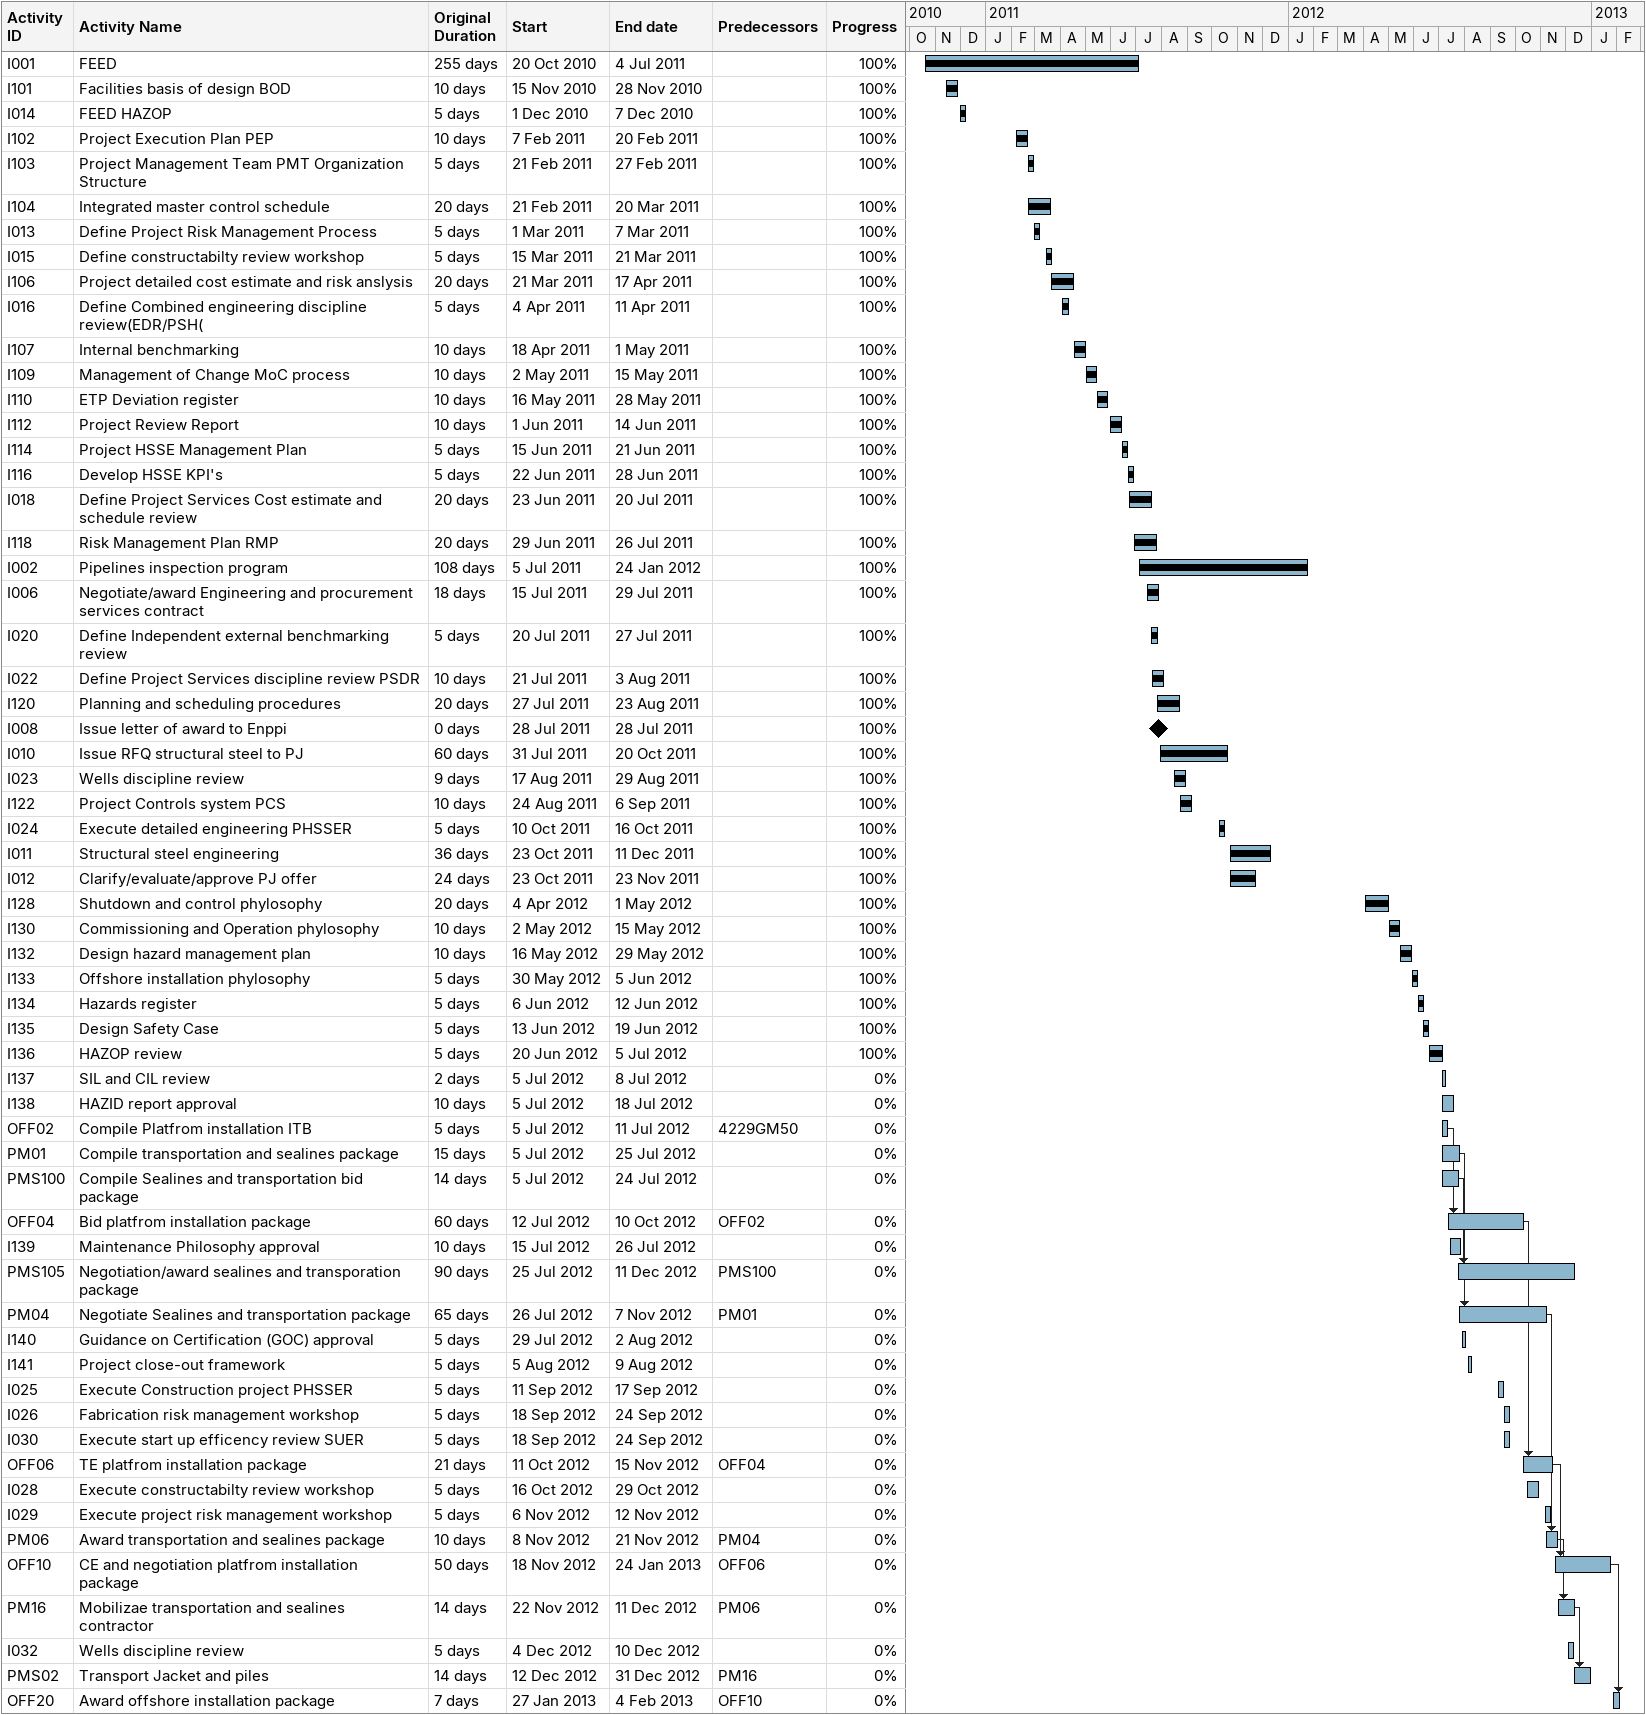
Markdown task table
| ID | Level | Task | Original duration | Start | Finish | Predecessors | % complete |
|---|---|---|---|---|---|---|---|
| I001 | 1 | FEED | 255d | 2010-10-20 | 2011-07-04 |  | 100 |
| I101 | 1 | Facilities basis of design BOD | 10d | 2010-11-15 | 2010-11-28 |  | 100 |
| I014 | 1 | FEED HAZOP | 5d | 2010-12-01 | 2010-12-07 |  | 100 |
| I102 | 1 | Project Execution Plan PEP | 10d | 2011-02-07 | 2011-02-20 |  | 100 |
| I103 | 1 | Project Management Team PMT Organization Structure | 5d | 2011-02-21 | 2011-02-27 |  | 100 |
| I104 | 1 | Integrated master control schedule | 20d | 2011-02-21 | 2011-03-20 |  | 100 |
| I013 | 1 | Define Project Risk Management Process | 5d | 2011-03-01 | 2011-03-07 |  | 100 |
| I015 | 1 | Define constructabilty review workshop | 5d | 2011-03-15 | 2011-03-21 |  | 100 |
| I106 | 1 | Project detailed cost estimate and risk anslysis | 20d | 2011-03-21 | 2011-04-17 |  | 100 |
| I016 | 1 | Define Combined engineering discipline review(EDR/PSH( | 5d | 2011-04-04 | 2011-04-11 |  | 100 |
| I107 | 1 | Internal benchmarking | 10d | 2011-04-18 | 2011-05-01 |  | 100 |
| I109 | 1 | Management of Change MoC process | 10d | 2011-05-02 | 2011-05-15 |  | 100 |
| I110 | 1 | ETP Deviation register | 10d | 2011-05-16 | 2011-05-28 |  | 100 |
| I112 | 1 | Project Review Report | 10d | 2011-06-01 | 2011-06-14 |  | 100 |
| I114 | 1 | Project HSSE Management Plan | 5d | 2011-06-15 | 2011-06-21 |  | 100 |
| I116 | 1 | Develop HSSE KPI's | 5d | 2011-06-22 | 2011-06-28 |  | 100 |
| I018 | 1 | Define Project Services Cost estimate and schedule review | 20d | 2011-06-23 | 2011-07-20 |  | 100 |
| I118 | 1 | Risk Management Plan RMP | 20d | 2011-06-29 | 2011-07-26 |  | 100 |
| I002 | 1 | Pipelines inspection program | 108d | 2011-07-05 | 2012-01-24 |  | 100 |
| I006 | 1 | Negotiate/award Engineering and procurement services contract | 18d | 2011-07-15 | 2011-07-29 |  | 100 |
| I020 | 1 | Define Independent external benchmarking review | 5d | 2011-07-20 | 2011-07-27 |  | 100 |
| I022 | 1 | Define Project Services discipline review PSDR | 10d | 2011-07-21 | 2011-08-03 |  | 100 |
| I120 | 1 | Planning and scheduling procedures | 20d | 2011-07-27 | 2011-08-23 |  | 100 |
| I008 | 1 | Issue letter of award to Enppi | 0d | 2011-07-28 | 2011-07-28 |  | 100 |
| I010 | 1 | Issue RFQ structural steel to PJ | 60d | 2011-07-31 | 2011-10-20 |  | 100 |
| I023 | 1 | Wells discipline review | 9d | 2011-08-17 | 2011-08-29 |  | 100 |
| I122 | 1 | Project Controls system PCS | 10d | 2011-08-24 | 2011-09-06 |  | 100 |
| I024 | 1 | Execute detailed engineering PHSSER | 5d | 2011-10-10 | 2011-10-16 |  | 100 |
| I011 | 1 | Structural steel engineering | 36d | 2011-10-23 | 2011-12-11 |  | 100 |
| I012 | 1 | Clarify/evaluate/approve PJ offer | 24d | 2011-10-23 | 2011-11-23 |  | 100 |
| I128 | 1 | Shutdown and control phylosophy | 20d | 2012-04-04 | 2012-05-01 |  | 100 |
| I130 | 1 | Commissioning and Operation phylosophy | 10d | 2012-05-02 | 2012-05-15 |  | 100 |
| I132 | 1 | Design hazard management plan | 10d | 2012-05-16 | 2012-05-29 |  | 100 |
| I133 | 1 | Offshore installation phylosophy | 5d | 2012-05-30 | 2012-06-05 |  | 100 |
| I134 | 1 | Hazards register | 5d | 2012-06-06 | 2012-06-12 |  | 100 |
| I135 | 1 | Design Safety Case | 5d | 2012-06-13 | 2012-06-19 |  | 100 |
| I136 | 1 | HAZOP review | 5d | 2012-06-20 | 2012-07-05 |  | 100 |
| I137 | 1 | SIL and CIL review | 2d | 2012-07-05 | 2012-07-08 |  | 0 |
| I138 | 1 | HAZID report approval | 10d | 2012-07-05 | 2012-07-18 |  | 0 |
| OFF02 | 1 | Compile Platfrom installation ITB | 5d | 2012-07-05 | 2012-07-11 | 4229GM50 | 0 |
| PM01 | 1 | Compile transportation and sealines package | 15d | 2012-07-05 | 2012-07-25 |  | 0 |
| PMS100 | 1 | Compile Sealines and transportation bid package | 14d | 2012-07-05 | 2012-07-24 |  | 0 |
| OFF04 | 1 | Bid platfrom installation package | 60d | 2012-07-12 | 2012-10-10 | OFF02 | 0 |
| I139 | 1 | Maintenance Philosophy approval | 10d | 2012-07-15 | 2012-07-26 |  | 0 |
| PMS105 | 1 | Negotiation/award sealines and transporation package | 90d | 2012-07-25 | 2012-12-11 | PMS100 | 0 |
| PM04 | 1 | Negotiate Sealines and transportation package | 65d | 2012-07-26 | 2012-11-07 | PM01 | 0 |
| I140 | 1 | Guidance on Certification (GOC) approval | 5d | 2012-07-29 | 2012-08-02 |  | 0 |
| I141 | 1 | Project close-out framework | 5d | 2012-08-05 | 2012-08-09 |  | 0 |
| I025 | 1 | Execute Construction project PHSSER | 5d | 2012-09-11 | 2012-09-17 |  | 0 |
| I026 | 1 | Fabrication risk management workshop | 5d | 2012-09-18 | 2012-09-24 |  | 0 |
| I030 | 1 | Execute start up efficency review SUER | 5d | 2012-09-18 | 2012-09-24 |  | 0 |
| OFF06 | 1 | TE platfrom installation package | 21d | 2012-10-11 | 2012-11-15 | OFF04 | 0 |
| I028 | 1 | Execute constructabilty review workshop | 5d | 2012-10-16 | 2012-10-29 |  | 0 |
| I029 | 1 | Execute project risk management workshop | 5d | 2012-11-06 | 2012-11-12 |  | 0 |
| PM06 | 1 | Award transportation and sealines package | 10d | 2012-11-08 | 2012-11-21 | PM04 | 0 |
| OFF10 | 1 | CE and negotiation platfrom installation package | 50d | 2012-11-18 | 2013-01-24 | OFF06 | 0 |
| PM16 | 1 | Mobilizae transportation and sealines contractor | 14d | 2012-11-22 | 2012-12-11 | PM06 | 0 |
| I032 | 1 | Wells discipline review | 5d | 2012-12-04 | 2012-12-10 |  | 0 |
| PMS02 | 1 | Transport Jacket and piles | 14d | 2012-12-12 | 2012-12-31 | PM16 | 0 |
| OFF20 | 1 | Award offshore installation package | 7d | 2013-01-27 | 2013-02-04 | OFF10 | 0 |
